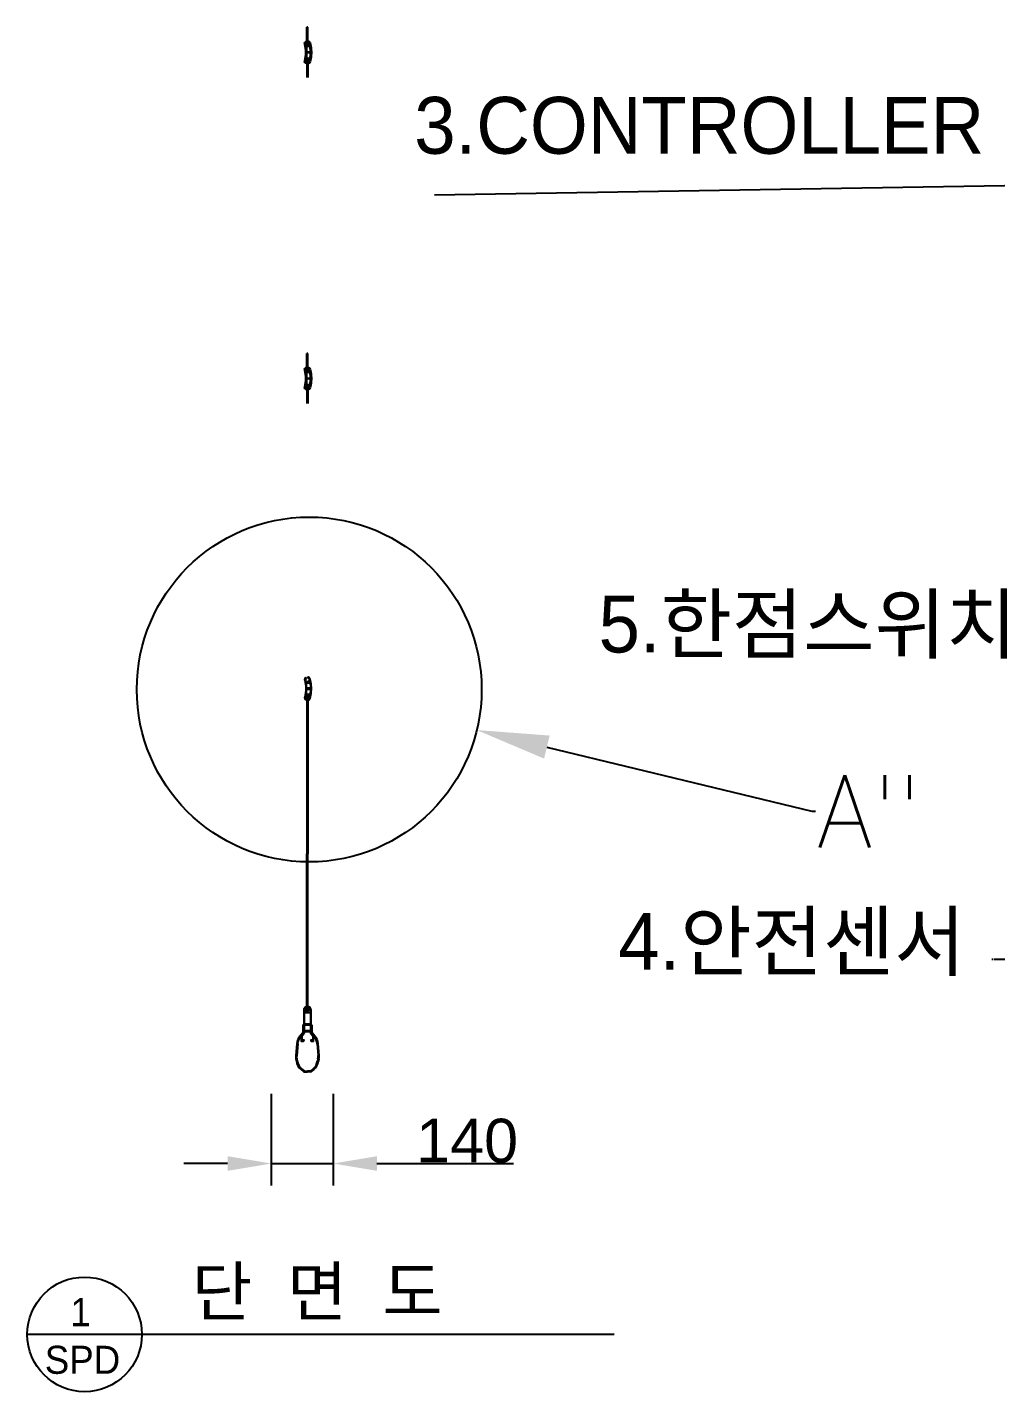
# Model space of a CAD drawing. Header units: millimetres. Extents: x 150937 to 394412, y 327166 to 584759.
# Drawn here: x 195394 to 197610, y 403642 to 406762 of the extents above; entities that cross this region are included whole.
import ezdxf
from ezdxf import colors
from ezdxf.entities.mleader import LeaderData, LeaderLine
from ezdxf.enums import TextEntityAlignment as Align
from ezdxf.math import Vec2, Vec3

# ---------------------------------------------------------------- set-up
doc = ezdxf.new("R2010")
doc.units = ezdxf.units.MM
doc.linetypes.add('CEN', pattern=[62, 60, -1, 0, -1])
doc.layers.add('3', color=3, linetype='Continuous')
doc.layers.add('AM_4', color=3, linetype='Continuous')
doc.layers.add('지시선', color=1, linetype='CEN', lineweight=20)
doc.layers.add('지시선문자', color=40, linetype='Continuous', lineweight=20)
doc.styles.add('ROMANS', font='romans.shx')
doc.styles.get("Standard").update_dxf_attribs({"font": 'arial.ttf'})
doc.styles.add('굴림', font='')
doc.styles.add('돋움', font='')
doc.styles.get('굴림').set_extended_font_data('Gulim')
doc.styles.get('돋움').set_extended_font_data('Dotum')
doc.dimstyles.new('ISO-25', dxfattribs={"dimtxt": 2.5, "dimasz": 2.5, "dimexe": 1.25, "dimexo": 0.625, "dimtad": 1, "dimtxsty": 'Standard', "dimcen": 2.5, "dimadec": 0, "dimazin": 0, "dimtfac": 1, "dimtmove": 0, "dimatfit": 3, "dimfxl": 0, "dimarcsym": 0})
doc.dimstyles.new('양쪽화살표지름', dxfattribs={"dimtxt": 3.5, "dimasz": 3.5, "dimexe": 2, "dimexo": 1.5, "dimgap": 0.8, "dimtad": 1, "dimdsep": 46, "dimtxsty": 'Standard', "dimcen": 0, "dimclrd": 1, "dimclre": 1, "dimclrt": 2, "dimazin": 2, "dimtfac": 1, "dimtmove": 0, "dimatfit": 1, "dimfxl": 0, "dimlwd": 25, "dimlwe": 25, "dimarcsym": 0})

# ---------------------------------------------------------------- blocks, each defined once
blk = doc.blocks.new('text side')
blk.add_line((1342.3, 0), (0, 0))
blk.add_circle((131.1, 0), 131.1)
at = {"layer": '3', "style": '굴림'}
blk.add_text('단  면  도 ', height=110, dxfattribs=at).set_placement((376.2, 43.2))
for s, height, p in [('1', 64.2, (121.8, 50.9)), ('SPD', 64.17, (126.3, -58.1))]:
    blk.add_text(s, height=height, dxfattribs=at).set_placement(p, align=Align.MIDDLE_CENTER)
blk = doc.blocks.new('*D80')
at = {"color": 161, "lineweight": -2, "transparency": 16777216}
for p, q in [((-2641.7, -50), (-2641.7, -259.2)), ((-2500, -50), (-2500, -259.2)), ((-2741.7, -209.2), (-2841.7, -209.2)), ((-2641.7, -209.2), (-2500, -209.2)), ((-2400, -209.2), (-2087.6, -209.2))]:
    blk.add_line(p, q, dxfattribs=at)
at = {"color": 161, "transparency": 16777216}
for points in [[(-2741.7, -192.5), (-2741.7, -225.9), (-2641.7, -209.2)], [(-2400, -192.5), (-2400, -225.9), (-2500, -209.2)]]:
    blk.add_solid(points, dxfattribs=at)
at = {"color": 6, "transparency": 16777216, "insert": (-2193.8, -157.5), "char_height": 100, "attachment_point": 5}
blk.add_mtext('140', dxfattribs=at)
blk = doc.blocks.new('*D81')
at = {"color": 161, "lineweight": -2, "transparency": 16777216}
for p, q in [((-121.8, -50), (-121.8, -257.5)), ((0, -50), (0, -257.5)), ((-221.8, -207.5), (-534.2, -207.5)), ((0, -207.5), (-121.8, -207.5)), ((100, -207.5), (200, -207.5))]:
    blk.add_line(p, q, dxfattribs=at)
at = {"color": 161, "transparency": 16777216}
for points in [[(-221.8, -190.9), (-221.8, -224.2), (-121.8, -207.5)], [(100, -190.9), (100, -224.2), (0, -207.5)]]:
    blk.add_solid(points, dxfattribs=at)
at = {"color": 6, "transparency": 16777216, "insert": (-428, -155.8), "char_height": 100, "attachment_point": 5}
blk.add_mtext('120', dxfattribs=at)
blk = doc.blocks.new('bottom c-1 side')
for p, q in [((-1, 712.7), (-1, 357.5)), ((0, 713), (0, 677.5)), ((1, 712.7), (1, 677.5)), ((1, 677.5), (-1, 677.5)), ((1, 677.5), (1, 357.5)), ((-1, 2.3), (-1, 357.5)), ((1, 2.3), (1, 357.5)), ((1, 37.5), (-1, 37.5)), ((0, 2), (0, 37.5)), ((1, 2.3), (1, 37.5)), ((-17.1, -59.7), (-14.7, -56.7)), ((-15.6, -60.9), (-13.2, -58)), ((-14.7, -56.7), (-10.3, -51.3)), ((-10.3, -33.6), (-10.3, -51.3)), ((-10.3, -33.6), (-8.3, -33.6)), ((10.3, -33.6), (8.3, -33.6)), ((10.3, -33.6), (10.3, -51.3)), ((14.7, -56.7), (10.3, -51.3)), ((15.6, -60.9), (13.2, -58)), ((17.1, -59.7), (14.7, -56.7)), ((-24.2, -77.2), (-26.5, -103.8)), ((-22.2, -77.3), (-24.5, -104)), ((22.2, -77.3), (24.5, -104)), ((24.2, -77.2), (26.5, -103.8)), ((-26.2, -111.9), (-25.2, -117.3)), ((-24.2, -111.6), (-23.3, -117)), ((24.2, -111.6), (23.3, -117)), ((26.2, -111.9), (25.2, -117.3)), ((-14.6, -136.1), (-8.9, -141)), ((-13.3, -134.6), (-7.6, -139.5)), ((-7.6, -141.5), (0, -141.5)), ((-6.3, -140), (0, -140)), ((6.3, -140), (0, -140)), ((7.6, -141.5), (0, -141.5)), ((13.3, -134.6), (7.6, -139.5)), ((14.6, -136.1), (8.9, -141))]:
    blk.add_line(p, q)
at = {"color": 5}
blk.add_line((1.6, 32.6), (0.3, 32.6), dxfattribs=at)
for points in [[(1.5, 710.8, 0.317583), (0.8, 709.8, 0.525667), (2.1, 708.8, 0.26023), (6.5, 713.4, 0.042202), (8.9, 728), (8.4, 728.5), (9, 729, 0.016952), (9.2, 735, 0.016952), (9, 741), (8.4, 741.5), (8.9, 742, 0.042202), (6.5, 756.6, 0.260031), (2.1, 761.2, 0.506732), (0.8, 760.2, 0.334191), (1.5, 759.2, -3.653755), (-3, 758.4, 0.191193), (-2.7, 759, 0.633527), (-4.4, 759.6, 0.182471), (-6.3, 755.5), (-5.8, 755), (-6.3, 754.5, 0.043451), (-6.1, 753.4, -0.062062), (-3.8, 735, -0.062062), (-6.1, 716.6, 0.043451), (-6.3, 715.5), (-5.8, 715), (-6.3, 714.5, 0.182471), (-4.4, 710.4, 0.633527), (-2.7, 711, 0.191193), (-3, 711.6, -3.651156)], [(-1.8, 737, 0.03384), (-2.8, 747.3, -0.46218), (-1.8, 748.5), (5.3, 748.5, -0.371616), (6.2, 747.6, -0.031026), (7.2, 737, -0.421123), (6.2, 736), (-0.8, 736, -0.406722)], [(-0.8, 734), (6.2, 734, -0.421123), (7.2, 733, -0.031026), (6.2, 722.4, -0.371616), (5.3, 721.5), (-1.8, 721.5, -0.46218), (-2.8, 722.7, 0.03384), (-1.8, 733, -0.406722)], [(8.3, 0, 0.245753), (4.7, 6.8, 0.605455), (1.7, 5.3, 0.245753), (2.6, 3.7, -3.193736), (-2.6, 3.7, 0.245753), (-1.8, 5.3, 0.605455), (-4.7, 6.8, 0.245753), (-8.3, 0), (-8.3, -18.7), (-8, -19), (-8.3, -19.3), (-8.3, -40.7), (-8, -41), (-8.3, -41.3), (-8.3, -51.6, -0.17279), (-8.5, -52.3), (-13.7, -58.6, 0.160373), (-14.1, -59.8), (-14.1, -64.9), (-13.6, -65.4), (-14.1, -65.9), (-14.1, -71.3, 0.414214), (-13.8, -71.6), (-9.5, -71.6, 0.462498), (-7.5, -69.3, 0.295659), (-7.8, -69.1), (-10.3, -69.1, -0.414214), (-12.3, -67.1), (-12.3, -59.2), (-7, -52.8, 0.173142), (-6.8, -52.1), (-6.8, -49.2), (0.5, -49.2), (6.8, -49.2), (6.8, -52.1, 0.173142), (7, -52.8), (12.3, -59.2), (12.3, -67.1, -0.414214), (10.3, -69.1), (7.8, -69.1, 0.295659), (7.5, -69.3, 0.462498), (9.5, -71.6), (13.8, -71.6, 0.414214), (14.1, -71.3), (14.1, -65.9), (13.6, -65.4), (14.1, -64.9), (14.1, -59.8, 0.185259), (13.6, -58.5), (8.5, -52.3, -0.17279), (8.3, -51.6), (8.3, -41.3), (8, -41), (8.3, -40.7), (8.3, -19.3), (8, -19), (8.3, -18.7)], [(6.8, -31.8, -0.414214), (6.5, -32.1), (-6.5, -32.1, -0.414214), (-6.8, -31.8), (-6.8, -6.2, -0.414214), (-6.5, -5.9), (6.5, -5.9, -0.414214), (6.8, -6.2)], [(6.5, -33.6, -0.414214), (6.8, -33.9), (6.8, -47.4), (-6.8, -47.4), (-6.8, -33.9, -0.414214), (-6.5, -33.6)]]:
    blk.add_lwpolyline(points, format="xyb", close=True)
for centre in [(0, 715), (0, 0)]:
    blk.add_circle(centre, 2)
for centre, radius, start, end in [((0, 715), 2.5, 293.5782, 246.4218), ((0, 715), 2.5, 293.5782, 297.3871), ((0, 0), 2.5, 113.5782, 66.4218), ((0, 0), 2.5, 62.6129, 66.4218), ((7.6, -79.9), 32, 140.7866, 175.1004), ((7.6, -79.9), 30, 140.7866, 175.1004), ((-7.6, -79.9), 30, 4.8996, 39.2134), ((-7.6, -79.9), 32, 4.8996, 39.2134), ((5.4, -106.5), 32, 175.1004, 189.7555), ((6.3, -111.9), 32, 189.7555, 229.2548), ((5.4, -106.5), 30, 175.1004, 189.7555), ((6.3, -111.9), 30, 189.7555, 229.2548), ((-6.3, -111.9), 30, 310.7452, 350.2445), ((-6.3, -111.9), 32, 310.7452, 350.2445), ((-5.4, -106.5), 30, 350.2445, 4.8996), ((-5.4, -106.5), 32, 350.2445, 4.8996), ((-7.6, -139.5), 2, 229.2548, 270), ((-6.3, -138), 2, 229.2548, 270), ((6.3, -138), 2, 270, 310.7452), ((7.6, -139.5), 2, 270, 310.7452)]:
    blk.add_arc(centre, radius, start, end)
blk = doc.blocks.new('windbar')
for p, q in [((-1, 42.3), (-1, 77.5)), ((1, 77.5), (-1, 77.5)), ((0, 42), (0, 77.5)), ((1, 42.3), (1, 77.5)), ((1, 42.3), (1, 77.5)), ((-1, -2.3), (-1, -37.5)), ((0, -2), (0, -37.5)), ((1, -2.3), (1, -37.5)), ((1, -2.3), (1, -37.5))]:
    blk.add_line(p, q)
for points in [[(1.5, 44.2, -0.317583), (0.8, 45.2, -0.525667), (2.1, 46.2, -0.26023), (6.5, 41.6, -0.042202), (8.9, 27), (8.4, 26.5), (9, 26, -0.016952), (9.2, 20, -0.016952), (9, 14), (8.4, 13.5), (8.9, 13, -0.042202), (6.5, -1.6, -0.260031), (2.1, -6.2, -0.506732), (0.8, -5.2, -0.334191), (1.5, -4.2, 3.653755), (-3, -3.4, -0.191193), (-2.7, -4, -0.633527), (-4.4, -4.6, -0.182471), (-6.3, -0.5), (-5.8, 0), (-6.3, 0.5, -0.043451), (-6.1, 1.6, 0.062062), (-3.8, 20, 0.062062), (-6.1, 38.4, -0.043451), (-6.3, 39.5), (-5.8, 40), (-6.3, 40.5, -0.182471), (-4.4, 44.6, -0.633527), (-2.7, 44, -0.191193), (-3, 43.4, 3.651156)], [(-0.8, 21), (6.2, 21, 0.421123), (7.2, 22, 0.031026), (6.2, 32.6, 0.371616), (5.3, 33.5), (-1.8, 33.5, 0.46218), (-2.8, 32.3, -0.03384), (-1.8, 22, 0.406722)], [(-1.8, 18, -0.03384), (-2.8, 7.7, 0.46218), (-1.8, 6.5), (5.3, 6.5, 0.371616), (6.2, 7.4, 0.031026), (7.2, 18, 0.421123), (6.2, 19), (-0.8, 19, 0.406722)]]:
    blk.add_lwpolyline(points, format="xyb", close=True)
for centre in [(0, 40), (0, 0)]:
    blk.add_circle(centre, 2)
for centre, start, end in [((0, 40), 113.5782, 66.4218), ((0, 40), 62.6129, 66.4218), ((0, 0), 293.5782, 246.4218)]:
    blk.add_arc(centre, 2.5, start, end)
blk = doc.blocks.new('arrow_A')
blk.add_circle((0, 0), 394.4)
at = {"layer": '지시선문자'}
ml = blk.add_multileader_mtext('Standard', dxfattribs=at)
ml.set_content('A"', color=256, style='ROMANS')
ml.set_leader_properties(color=1)
ml.build(insert=Vec2(0, 0))
ml.multileader.update_dxf_attribs({"arrow_head_size": 165})
ctx = ml.context
ctx.base_point, ctx.char_height, ctx.arrow_head_size, ctx.landing_gap_size, ctx.plane_origin = Vec3(1158, -278.5), 165, 165, 3.3, Vec3(-813.1, 1867.3)
notes = []
notes.append((ctx, [(1, (1, 1, 0), (1150, -278.5), (1, 0), 8, [(0, [(383.3, -92.8)], 0, [])])]))
ctx.mtext.insert, ctx.mtext.flow_direction = Vec3(1161.3, -196), 5
for ctx, leaders in notes:
    for number, flags, end, landing, length, lines in leaders:
        leader = LeaderData()
        leader.index, (leader.has_last_leader_line, leader.has_dogleg_vector, leader.attachment_direction) = number, flags
        leader.last_leader_point, leader.dogleg_vector, leader.dogleg_length = Vec3(end), Vec3(landing), length
        for number, points, colour, breaks in lines:
            line = LeaderLine()
            line.index, line.vertices, line.color, line.breaks = number, Vec3.list(points), colors.encode_raw_color(colour), breaks
            leader.lines.append(line)
        ctx.leaders.append(leader)
blk = doc.blocks.new('controller')
at = {"layer": '지시선문자', "insert": (-510.6, 1030.4), "char_height": 130, "attachment_point": 3, "style": '돋움'}
blk.add_mtext('{\\C256;3.CONTROLLER}', dxfattribs=at)
at = {"layer": 'AM_4'}
blk.add_leader([(-150.1, 409.4), (-418.1, 827.9), (-1768.2, 805.7)], dimstyle='양쪽화살표지름', override={"dimasz": 120, "dimgap": 0.8, "dimtad": 0}, dxfattribs=at)
blk = doc.blocks.new('지시선_photosensor')
at = {"layer": '지시선문자', "insert": (-1033.6, -226), "char_height": 130, "attachment_point": 3, "style": '돋움'}
blk.add_mtext('4.안전센서', dxfattribs=at)
at = {"layer": '지시선', "annotation_type": 0, "has_hookline": 1, "hookline_direction": 1, "text_width": 852.7}
blk.add_leader([(-0.9, 5.3), (-350.3, -332.4), (-973.6, -332.4)], dimstyle='양쪽화살표지름', override={"dimasz": 120, "dimgap": 0.8, "dimtad": 0}, dxfattribs=at)
blk = doc.blocks.new('1point')
blk.add_hatch(color=1).paths.add_polyline_path([(17.6, 0, 1), (-17.6, 0, 1)])
at = {"color": 1}
blk.add_circle((0, 0), 17.6, dxfattribs=at)
at = {"layer": '지시선문자', "insert": (-875.5, -110.3), "char_height": 130, "width": 1034.532, "attachment_point": 3, "style": '돋움'}
blk.add_mtext('{\\C256;5.한점스위치}', dxfattribs=at)
at = {"layer": '지시선'}
blk.add_leader([(-17, -4.6), (-680.8, -184.9), (-830, -184.6)], dimstyle='양쪽화살표지름', override={"dimasz": 120, "dimgap": 0.8, "dimtad": 0}, dxfattribs=at)
blk = doc.blocks.new('치수선_120_140')
dim = blk.add_linear_dim(base=(0, -207.5), p1=(-121.8, 0), p2=(0, 0), text='120', dimstyle='ISO-25', override={"dimtxt": 100, "dimasz": 100, "dimexe": 50, "dimexo": 50, "dimdec": 0, "dimclrd": 161, "dimclre": 161, "dimclrt": 6})
dim.commit()
dim.dimension.update_dxf_attribs({"geometry": '*D81', "text_midpoint": (-428, -207.5), "dimtype": 128})
dim = blk.add_linear_dim(base=(-2500, -209.2), p1=(-2641.7, 0), p2=(-2500, 0), text='140', dimstyle='ISO-25', override={"dimtxt": 100, "dimasz": 100, "dimexe": 50, "dimexo": 50, "dimdec": 0, "dimclrd": 161, "dimclre": 161, "dimclrt": 6})
dim.commit()
dim.dimension.update_dxf_attribs({"geometry": '*D80', "text_midpoint": (-2193.8, -157.5)})

msp = doc.modelspace()

# ---------------------------------------------------------------- block references
for name, p in [('windbar', (196034.979, 406684.949)), ('controller', (198094.179, 405572.799)), ('windbar', (196034.979, 405939.169)), ('arrow_A', (196039.179, 405247.799)), ('1point', (198534.179, 405572.799)), ('bottom c-1 side', (196034.979, 404514.799)), ('지시선_photosensor', (198574.179, 404962.799)), ('치수선_120_140', (198594.179, 404372.799)), ('text side', (195394.179, 403772.799))]:
    msp.add_blockref(name, p)

doc.saveas('drawing.dxf')
